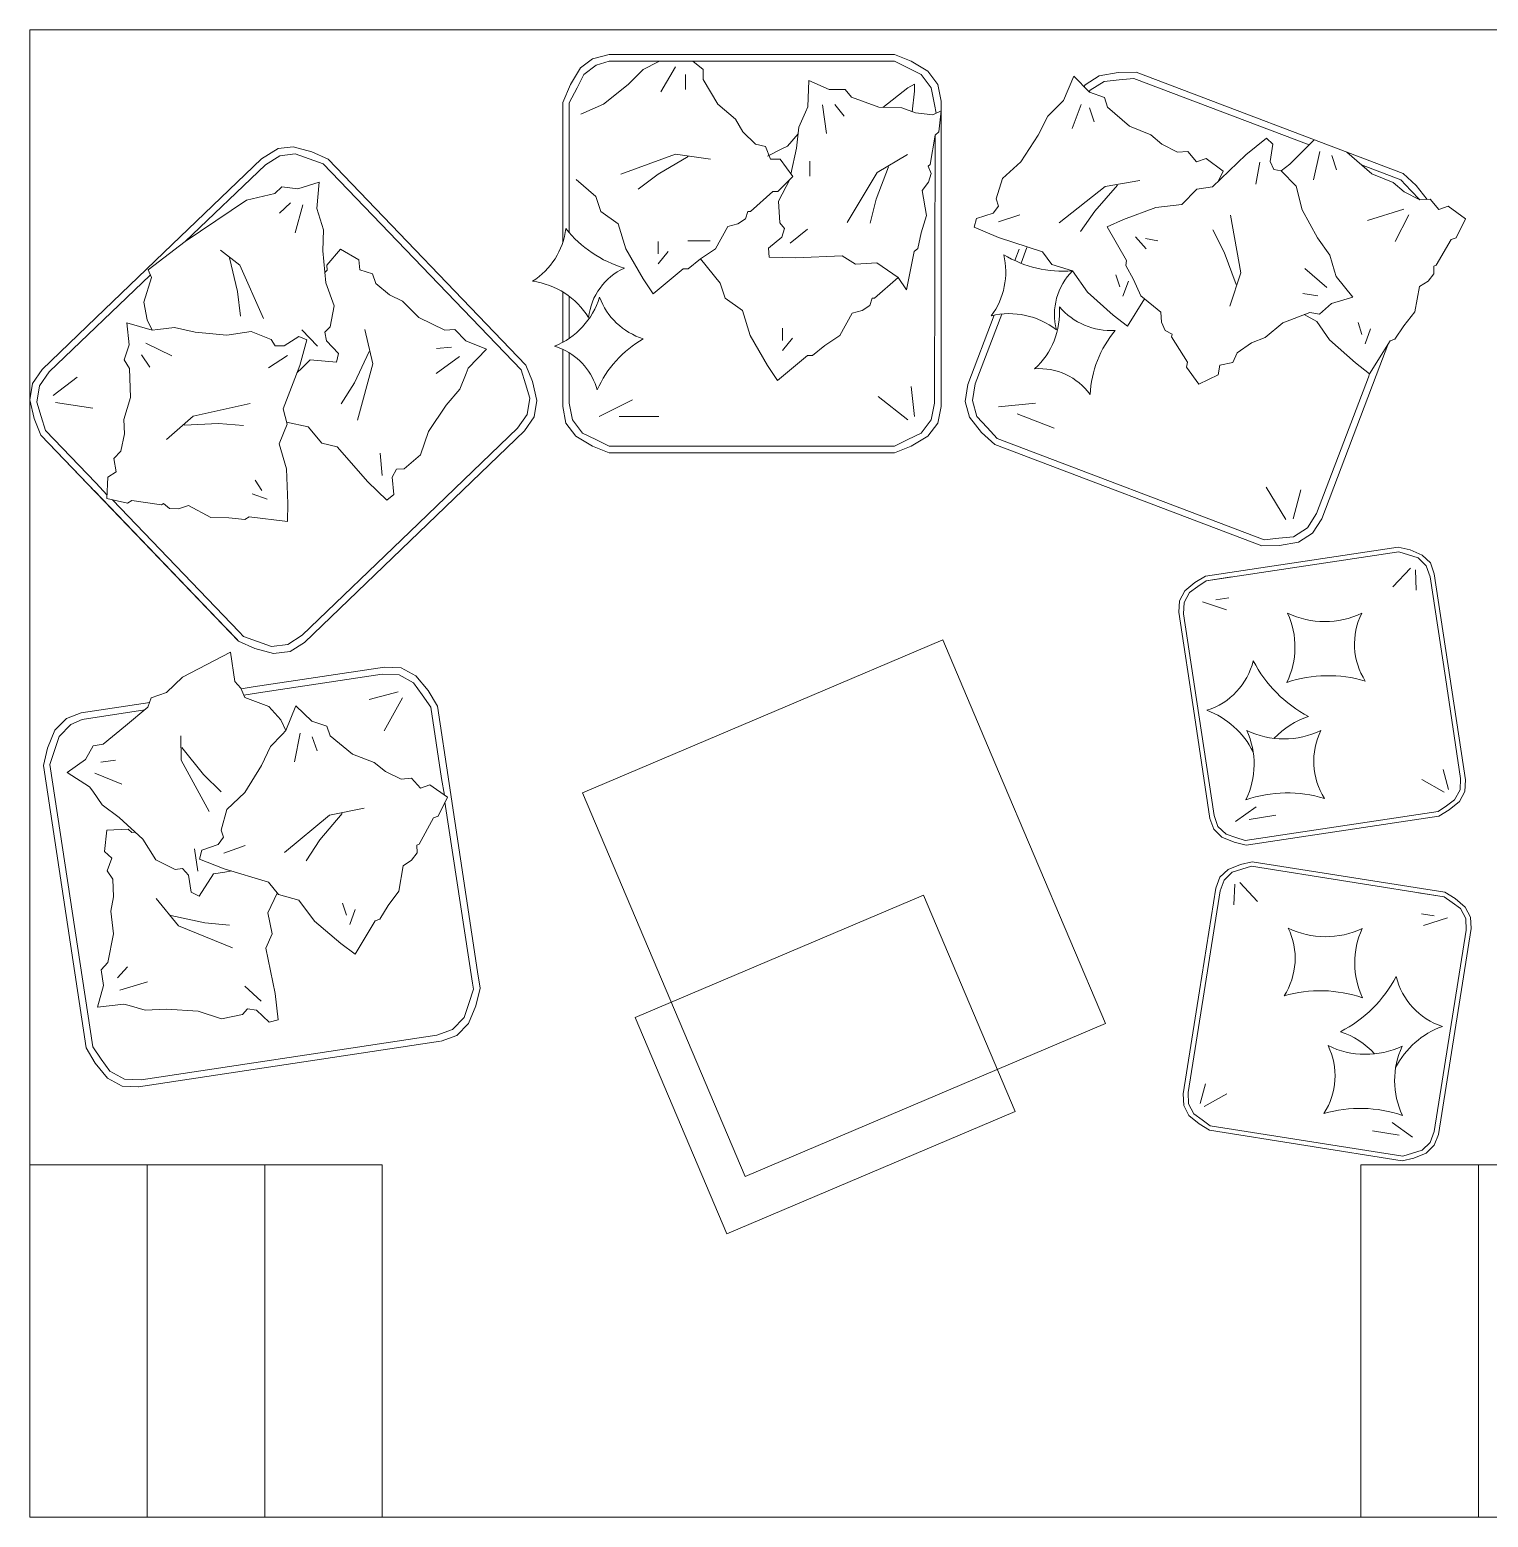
# Model space of a CAD drawing. Header units: millimetres. Extents: x 19901 to 59163, y 13732 to 30178.
# Drawn here: x 24103 to 24475.5, y 13857.2 to 14237.2 of the extents above; entities that cross this region are included whole.
import ezdxf

# ---------------------------------------------------------------- set-up
doc = ezdxf.new("R2010")
doc.units = ezdxf.units.MM
for name, color, linetype, lineweight in [('A-FURN', 8, 'Continuous', 13), ('Vetro', 150, 'Continuous', 15), ('Wall', 255, 'Continuous', 20)]:
    doc.layers.add(name, color=color, linetype=linetype, lineweight=lineweight)

msp = doc.modelspace()

# ---------------------------------------------------------------- linework, layer by layer
at = {"layer": 'A-FURN'}
for p, q in [((24241.08, 14223.23), (24243.62, 14227.47)), ((24243.62, 14227.47), (24246.69, 14229.77)), ((24244.47, 14225.77), (24247.65, 14228.16)), ((24246.69, 14229.77), (24250.95, 14230.85)), ((24247.65, 14228.16), (24250.95, 14229.16)), ((24250.95, 14230.85), (24323.87, 14230.85)), ((24250.95, 14229.15), (24323.87, 14229.15)), ((24259.66, 14227.06), (24263.48, 14228.97)), ((24263.48, 14228.97), (24263.85, 14229.15)), ((24267.93, 14227.7), (24264.11, 14221.33)), ((24272.31, 14229.15), (24274.94, 14227.06)), ((24323.87, 14230.85), (24328.11, 14229.15)), ((24323.87, 14229.15), (24327.26, 14227.46)), ((24327.26, 14227.46), (24330.66, 14225.76)), ((24328.11, 14229.15), (24332.35, 14226.61)), ((24242.77, 14222.38), (24244.47, 14225.77)), ((24255.84, 14223.24), (24259.66, 14227.06)), ((24270.48, 14225.79), (24270.48, 14221.97)), ((24274.94, 14227.06), (24274.94, 14224.51)), ((24274.94, 14224.51), (24278.75, 14218.15)), ((24301.73, 14217.48), (24301.99, 14224.24)), ((24301.99, 14224.24), (24307.17, 14221.89)), ((24330.66, 14225.76), (24333.2, 14222.37)), ((24332.35, 14226.61), (24334.9, 14223.22)), ((24367.01, 14219.09), (24369.64, 14225.32)), ((24369.64, 14225.32), (24373.66, 14221.28)), ((24372.54, 14223.13), (24376.12, 14225.4)), ((24373.82, 14221.73), (24377.4, 14224)), ((24376.12, 14225.4), (24380.99, 14226.27)), ((24377.4, 14224), (24381.18, 14224.38)), ((24380.99, 14226.27), (24385.55, 14226.35)), ((24381.18, 14224.38), (24384.95, 14224.77)), ((24384.95, 14224.77), (24429.73, 14207.77)), ((24385.55, 14226.35), (24453.73, 14200.47)), ((24239.08, 14218.64), (24241.08, 14223.23)), ((24240.77, 14218.54), (24242.77, 14222.38)), ((24249.47, 14218.15), (24255.84, 14223.24)), ((24307.17, 14221.89), (24311.25, 14221.92)), ((24311.25, 14221.92), (24312.85, 14219.94)), ((24312.85, 14219.94), (24319.83, 14217.4)), ((24327.26, 14222.37), (24320.84, 14217.37)), ((24327.26, 14222.37), (24328.91, 14223.28)), ((24328.96, 14221.52), (24328.38, 14216.26)), ((24328.91, 14223.28), (24328.96, 14221.52)), ((24333.2, 14222.37), (24334.05, 14218.13)), ((24334.9, 14223.22), (24335.74, 14218.98)), ((24372.54, 14223.13), (24372.26, 14222.69)), ((24373.58, 14221.35), (24373.82, 14221.73)), ((24373.66, 14221.28), (24377.48, 14219.86)), ((24377.48, 14219.86), (24378.27, 14217.44)), ((24239.08, 14182.79), (24239.08, 14218.64)), ((24240.77, 14192.73), (24240.77, 14218.54)), ((24243.75, 14215.6), (24249.47, 14218.15)), ((24278.75, 14218.15), (24283.21, 14214.33)), ((24299.38, 14212.29), (24301.14, 14216.18)), ((24301.14, 14216.18), (24301.73, 14217.48)), ((24305.41, 14218), (24306.45, 14210.65)), ((24308.59, 14218.12), (24310.99, 14215.15)), ((24319.83, 14217.4), (24325.69, 14217.24)), ((24325.69, 14217.24), (24329.18, 14215.97)), ((24329.18, 14215.97), (24333.66, 14215.5)), ((24333.66, 14215.5), (24335.74, 14216.48)), ((24334.05, 14218.13), (24334.49, 14215.89)), ((24335.74, 14216.48), (24335.18, 14211.1)), ((24335.74, 14140.97), (24335.74, 14218.98)), ((24362.97, 14215.08), (24366, 14218.09)), ((24366, 14218.09), (24367.01, 14219.09)), ((24369.2, 14211.94), (24371.53, 14218.07)), ((24373.64, 14217.26), (24374.84, 14213.63)), ((24378.27, 14217.44), (24383.89, 14212.59)), ((24283.21, 14214.33), (24285.12, 14211.15)), ((24298.82, 14206.92), (24299.38, 14212.29)), ((24360.54, 14210.25), (24362.97, 14215.08)), ((24383.89, 14212.59), (24389.32, 14210.36)), ((24285.12, 14211.15), (24288.3, 14207.96)), ((24296.48, 14207.46), (24299.2, 14210.57)), ((24334.19, 14210.3), (24332.95, 14202.74)), ((24334.05, 14141.82), (24334.19, 14210.3)), ((24335.18, 14211.1), (24334.19, 14210.3)), ((24356.09, 14203.42), (24360.54, 14210.25)), ((24389.32, 14210.36), (24392.13, 14207.94)), ((24413.57, 14205.27), (24418.83, 14209.53)), ((24418.83, 14209.53), (24420.49, 14207.95)), ((24427.86, 14205.91), (24431.05, 14209.08)), ((24166.42, 14206.83), (24162.16, 14204.25)), ((24166.84, 14205), (24163.2, 14202.68)), ((24170.23, 14207.3), (24166.42, 14206.83)), ((24170.8, 14205.49), (24166.84, 14205)), ((24175, 14206), (24170.23, 14207.3)), ((24174.37, 14204.22), (24170.8, 14205.49)), ((24179.16, 14204.12), (24175, 14206)), ((24267.93, 14205.42), (24253.93, 14200.33)), ((24271.12, 14204.78), (24263.48, 14200.33)), ((24276.84, 14204.14), (24267.93, 14205.42)), ((24288.3, 14207.96), (24290.85, 14207.33)), ((24290.85, 14207.33), (24292.12, 14204.14)), ((24291.39, 14204.92), (24295.21, 14206.82)), ((24295.21, 14206.82), (24296.48, 14207.46)), ((24297.38, 14200.34), (24298.82, 14206.92)), ((24327.16, 14205.32), (24319.44, 14200.7)), ((24392.13, 14207.94), (24396.15, 14205.91)), ((24396.15, 14205.91), (24398.77, 14206.1)), ((24398.77, 14206.1), (24400.97, 14203.48)), ((24405.06, 14197.04), (24413.57, 14205.27)), ((24420.49, 14207.95), (24419.74, 14203.56)), ((24424.83, 14202.9), (24427.86, 14205.91)), ((24432.49, 14206.1), (24430.85, 14198.86)), ((24435.5, 14205.08), (24436.7, 14201.45)), ((24439.38, 14205.92), (24445.75, 14200.42)), ((24137.19, 14180.25), (24162.16, 14204.25)), ((24163.2, 14202.68), (24142.67, 14183.09)), ((24177.94, 14202.94), (24174.37, 14204.22)), ((24228.47, 14150.36), (24177.94, 14202.94)), ((24229.69, 14151.54), (24179.16, 14204.12)), ((24292.12, 14204.14), (24294.67, 14204.14)), ((24294.67, 14204.14), (24297.85, 14199.69)), ((24302.21, 14203.64), (24302.21, 14199.82)), ((24319.44, 14200.7), (24311.77, 14187.92)), ((24322.31, 14202.21), (24319.18, 14193.94)), ((24332.95, 14202.74), (24332.46, 14202.34)), ((24332.46, 14202.34), (24333.16, 14200.45)), ((24351.44, 14199.21), (24356.09, 14203.42)), ((24400.97, 14203.48), (24403.39, 14204.28)), ((24403.39, 14204.28), (24407.81, 14201.04)), ((24407.81, 14201.04), (24406.49, 14198.42)), ((24417.12, 14203.36), (24416.15, 14197.72)), ((24419.74, 14203.56), (24420.67, 14201.46)), ((24420.67, 14201.46), (24422.55, 14201.14)), ((24424.83, 14202.9), (24422.55, 14201.14)), ((24422.55, 14201.14), (24426.4, 14197.25)), ((24443.13, 14202.68), (24453.13, 14198.88)), ((24167.38, 14197.09), (24165.54, 14195.33)), ((24171.42, 14196.56), (24167.38, 14197.09)), ((24176.85, 14198.26), (24171.42, 14196.56)), ((24176.27, 14191.51), (24176.85, 14198.26)), ((24247.57, 14194.6), (24242.52, 14198.9)), ((24263.48, 14200.33), (24258.39, 14196.51)), ((24297.85, 14199.69), (24294.03, 14195.87)), ((24294.24, 14193.37), (24297.08, 14198.96)), ((24332.48, 14198.26), (24330.91, 14196.17)), ((24333.16, 14200.45), (24332.48, 14198.26)), ((24349.82, 14193.98), (24351.44, 14199.21)), ((24377.6, 14197.12), (24365.9, 14187.89)), ((24380.82, 14197.51), (24374.97, 14190.88)), ((24386.46, 14198.7), (24377.6, 14197.12)), ((24401.08, 14196.43), (24405.06, 14197.04)), ((24426.4, 14197.25), (24427.94, 14191.17)), ((24445.75, 14200.42), (24451.18, 14198.19)), ((24451.18, 14198.19), (24453.99, 14195.76)), ((24453.13, 14198.88), (24455.7, 14196.09)), ((24453.73, 14200.47), (24457.09, 14197.38)), ((24457.09, 14197.38), (24459.86, 14193.87)), ((24158.3, 14193.67), (24142.67, 14183.09)), ((24165.54, 14195.33), (24158.3, 14193.67)), ((24248.84, 14190.78), (24247.57, 14194.6)), ((24292.76, 14195.87), (24287.03, 14190.78)), ((24294.03, 14195.87), (24292.76, 14195.87)), ((24294.57, 14187.91), (24294.24, 14193.37)), ((24319.18, 14193.94), (24317.63, 14187.76)), ((24330.91, 14196.17), (24332.04, 14189.71)), ((24350.41, 14192.17), (24349.82, 14193.98)), ((24397.19, 14192.58), (24401.08, 14196.43)), ((24453.99, 14195.76), (24458.01, 14193.74)), ((24455.7, 14196.09), (24458.01, 14193.74)), ((24458.01, 14193.74), (24460.63, 14193.93)), ((24460.63, 14193.93), (24462.83, 14191.3)), ((24169.55, 14193), (24166.79, 14190.35)), ((24172.69, 14192.49), (24170.74, 14185.32)), ((24176.69, 14190.16), (24176.27, 14191.51)), ((24177.96, 14186.08), (24176.69, 14190.16)), ((24240.77, 14192.73), (24240.77, 14185.33)), ((24253.29, 14187.59), (24248.84, 14190.78)), ((24286.39, 14190.78), (24285.76, 14188.87)), ((24287.03, 14190.78), (24286.39, 14190.78)), ((24332.04, 14189.71), (24330.68, 14185.33)), ((24344.77, 14188.97), (24349, 14190.36)), ((24349, 14190.36), (24350.41, 14192.17)), ((24350.4, 14188.15), (24355.84, 14189.94)), ((24374.97, 14190.88), (24371.33, 14185.66)), ((24382.31, 14188.68), (24390.59, 14191.78)), ((24390.59, 14191.78), (24397.19, 14192.58)), ((24412.27, 14175.14), (24409.62, 14189.8)), ((24427.94, 14191.17), (24431.88, 14184.04)), ((24453.89, 14191.34), (24444.65, 14188.5)), ((24455.18, 14189.94), (24451.67, 14183.11)), ((24462.83, 14191.3), (24465.25, 14192.1)), ((24465.25, 14192.1), (24469.67, 14188.87)), ((24177.85, 14180.68), (24177.96, 14186.08)), ((24255.2, 14181.23), (24253.29, 14187.59)), ((24281.3, 14186.96), (24278.12, 14181.23)), ((24283.85, 14187.59), (24281.3, 14186.96)), ((24285.76, 14188.87), (24283.85, 14187.59)), ((24295.77, 14186.42), (24294.57, 14187.91)), ((24295.09, 14184.23), (24295.77, 14186.42)), ((24297.19, 14182.66), (24301.64, 14186.26)), ((24344.16, 14186.76), (24344.77, 14188.97)), ((24350.39, 14184.12), (24344.16, 14186.76)), ((24378.11, 14186.82), (24382.31, 14188.68)), ((24383.09, 14178.21), (24378.11, 14186.82)), ((24408.01, 14180.39), (24405.11, 14186.05)), ((24469.67, 14188.87), (24467.24, 14184.04)), ((24142.67, 14183.09), (24133.2, 14175.83)), ((24263.48, 14179.96), (24263.48, 14183.14)), ((24271.02, 14183.27), (24276.75, 14183.27)), ((24291.63, 14181.43), (24295.09, 14184.23)), ((24330.68, 14185.33), (24329.81, 14181.35)), ((24361.65, 14180.46), (24350.39, 14184.12)), ((24385.42, 14184.27), (24388.13, 14181.22)), ((24387.93, 14183.84), (24391.07, 14183.3)), ((24431.88, 14184.04), (24435, 14179.63)), ((24466.03, 14183.65), (24462.18, 14177.02)), ((24467.24, 14184.04), (24466.03, 14183.65)), ((24132.82, 14176.05), (24137.19, 14180.25)), ((24151.69, 14180.9), (24156.62, 14177.05)), ((24153.96, 14178.91), (24156.04, 14170.31)), ((24178.59, 14172.56), (24177.85, 14180.68)), ((24182.35, 14181.18), (24178.86, 14177.06)), ((24187.06, 14178.38), (24182.35, 14181.18)), ((24187.27, 14175.85), (24187.06, 14178.38)), ((24259.66, 14173.59), (24255.2, 14181.23)), ((24263.48, 14177.41), (24266.02, 14180.59)), ((24274.3, 14178.68), (24271.12, 14176.14)), ((24278.12, 14181.23), (24274.3, 14178.68)), ((24279.3, 14172.45), (24274.3, 14178.68)), ((24291.85, 14179.14), (24291.63, 14181.43)), ((24298.61, 14178.89), (24291.85, 14179.14)), ((24310.43, 14179.46), (24298.61, 14178.89)), ((24313.83, 14177.3), (24310.43, 14179.46)), ((24328.82, 14180.54), (24326.9, 14170.79)), ((24328.82, 14180.54), (24329.81, 14181.35)), ((24354.58, 14178.22), (24355.69, 14181.14)), ((24357.66, 14181.54), (24356.15, 14177.56)), ((24364.05, 14177.23), (24361.65, 14180.46)), ((24382.88, 14176.96), (24383.09, 14178.21)), ((24411.11, 14172.11), (24408.01, 14180.39)), ((24435, 14179.63), (24436.24, 14175.54)), ((24107.91, 14149.77), (24133.71, 14174.49)), ((24119.82, 14163.57), (24132.82, 14176.05)), ((24133.2, 14175.83), (24134.05, 14173.9)), ((24156.62, 14177.05), (24162.65, 14163.43)), ((24178.97, 14175.79), (24178.35, 14175.19)), ((24178.86, 14177.06), (24178.97, 14175.79)), ((24190.55, 14174.85), (24187.27, 14175.85)), ((24191.4, 14172.36), (24190.55, 14174.85)), ((24269.84, 14176.14), (24262.2, 14169.77)), ((24271.12, 14176.14), (24269.84, 14176.14)), ((24319.29, 14177.63), (24313.83, 14177.3)), ((24324.78, 14173.89), (24319.29, 14177.63)), ((24369.28, 14175.6), (24364.05, 14177.23)), ((24373.09, 14170.16), (24369.28, 14175.6)), ((24381.34, 14171.54), (24380.35, 14174.56)), ((24384.85, 14173.39), (24382.88, 14176.96)), ((24409.51, 14166.57), (24412.27, 14175.14)), ((24434.23, 14171.36), (24428.6, 14176.2)), ((24436.24, 14175.54), (24436.65, 14174.18)), ((24436.65, 14174.18), (24440.91, 14168.92)), ((24461.57, 14174.8), (24460.16, 14173)), ((24461.58, 14176.82), (24461.57, 14174.8)), ((24462.18, 14177.02), (24461.58, 14176.82)), ((24134.05, 14173.9), (24132.12, 14167.64)), ((24156.04, 14170.31), (24156.81, 14163.99)), ((24180.72, 14166.67), (24178.59, 14172.56)), ((24194.83, 14169.46), (24191.4, 14172.36)), ((24239.08, 14157.33), (24239.08, 14170.25)), ((24262.2, 14169.77), (24259.66, 14173.59)), ((24280.57, 14168.63), (24279.3, 14172.45)), ((24324.78, 14173.89), (24318.76, 14168.63)), ((24324.78, 14173.89), (24326.9, 14170.79)), ((24382.14, 14169.12), (24383.56, 14172.94)), ((24386.71, 14169.19), (24384.85, 14173.39)), ((24457.94, 14171.59), (24456.71, 14165.16)), ((24460.16, 14173), (24457.94, 14171.59)), ((24132.12, 14167.64), (24132.93, 14163.12)), ((24179.72, 14161.28), (24180.72, 14166.67)), ((24198.17, 14167.82), (24194.83, 14169.46)), ((24202.35, 14163.7), (24198.17, 14167.82)), ((24240.77, 14169.1), (24240.77, 14158.37)), ((24285.03, 14165.45), (24280.57, 14168.63)), ((24317.49, 14166.72), (24315.58, 14165.45)), ((24318.12, 14168.63), (24317.49, 14166.72)), ((24318.76, 14168.63), (24318.12, 14168.63)), ((24379.71, 14164.3), (24373.09, 14170.16)), ((24387.66, 14168.43), (24383.32, 14161.47)), ((24391.82, 14165.09), (24386.71, 14169.19)), ((24431.91, 14169.18), (24428.15, 14169.82)), ((24435.46, 14167.28), (24432.41, 14164.57)), ((24440.91, 14168.92), (24435.46, 14167.28)), ((24106.13, 14150.41), (24119.82, 14163.57)), ((24106.13, 14150.41), (24119.82, 14163.57)), ((24132.93, 14163.12), (24134.27, 14160.49)), ((24209.01, 14160.43), (24202.35, 14163.7)), ((24286.93, 14159.09), (24285.03, 14165.45)), ((24313.03, 14164.81), (24309.85, 14159.09)), ((24315.58, 14165.45), (24313.03, 14164.81)), ((24342.55, 14146.53), (24349.3, 14164.29)), ((24342.55, 14146.53), (24349.3, 14164.29)), ((24351.22, 14164.57), (24344.44, 14146.72)), ((24383.32, 14161.47), (24379.71, 14164.3)), ((24392.01, 14162.47), (24391.82, 14165.09)), ((24429.91, 14165), (24422.99, 14162.32)), ((24431.69, 14162.65), (24428.47, 14164.44)), ((24432.41, 14164.57), (24429.91, 14165)), ((24434.95, 14157.98), (24431.69, 14162.65)), ((24456.71, 14165.16), (24453.88, 14161.54)), ((24134.27, 14160.49), (24127.77, 14162.36)), ((24127.77, 14162.36), (24128.39, 14156.7)), ((24135.69, 14160.65), (24134.27, 14160.49)), ((24139.93, 14161.11), (24135.69, 14160.65)), ((24145.21, 14159.97), (24139.93, 14161.11)), ((24153.32, 14159.14), (24145.21, 14159.97)), ((24159.51, 14160.11), (24153.32, 14159.14)), ((24164.6, 14158.09), (24159.51, 14160.11)), ((24171.68, 14158.86), (24167.93, 14156.45)), ((24173.78, 14157.95), (24171.68, 14158.86)), ((24176.47, 14156.4), (24172.5, 14160.53)), ((24178.34, 14159.96), (24179.72, 14161.28)), ((24178.74, 14157.7), (24178.34, 14159.96)), ((24188.55, 14160.63), (24190.57, 14151.85)), ((24211.55, 14160.65), (24209.01, 14160.43)), ((24214.35, 14157.69), (24211.55, 14160.65)), ((24291.39, 14151.45), (24286.93, 14159.09)), ((24295.21, 14157.81), (24295.21, 14161)), ((24309.85, 14159.09), (24306.03, 14156.54)), ((24392.94, 14160.37), (24392.01, 14162.47)), ((24394.72, 14159.42), (24392.94, 14160.37)), ((24394.61, 14158.79), (24394.72, 14159.42)), ((24422.99, 14162.32), (24418.47, 14158.57)), ((24443.2, 14159.36), (24442.21, 14162.39)), ((24444, 14156.95), (24445.42, 14160.77)), ((24453.88, 14161.54), (24451.65, 14158.13)), ((24128.39, 14156.7), (24127.09, 14152.83)), ((24132.63, 14157.16), (24139.29, 14153.88)), ((24165.64, 14156.48), (24164.6, 14158.09)), ((24167.93, 14156.45), (24165.64, 14156.48)), ((24171.92, 14151.44), (24173.78, 14157.95)), ((24181.83, 14154.49), (24178.74, 14157.7)), ((24210.65, 14156.1), (24206.85, 14155.78)), ((24219.64, 14155.58), (24214.35, 14157.69)), ((24214.94, 14150.71), (24219.64, 14155.58)), ((24239.08, 14140.97), (24239.08, 14155.56)), ((24239.08, 14142.66), (24239.08, 14155.56)), ((24295.21, 14155.27), (24297.76, 14158.45)), ((24306.03, 14156.54), (24302.85, 14153.99)), ((24398.66, 14152.29), (24394.61, 14158.79)), ((24415.01, 14157.23), (24411.33, 14154.63)), ((24418.47, 14158.57), (24415.01, 14157.23)), ((24441.57, 14152.12), (24434.95, 14157.98)), ((24450.45, 14157.73), (24445.18, 14149.29)), ((24447.77, 14151.33), (24449.82, 14156.73)), ((24451.65, 14158.13), (24450.45, 14157.73)), ((24127.09, 14152.83), (24128.47, 14150.69)), ((24131.53, 14154.18), (24133.6, 14150.97)), ((24168.78, 14153.96), (24163.96, 14150.86)), ((24167.69, 14140.38), (24171.92, 14151.44)), ((24174.6, 14152.83), (24172.51, 14150.83)), ((24174.6, 14152.83), (24181.34, 14152.25)), ((24181.34, 14152.25), (24181.83, 14154.49)), ((24189.67, 14154.97), (24185.87, 14146.99)), ((24190.57, 14151.85), (24186.67, 14137.47)), ((24212.77, 14153.72), (24206.75, 14149.38)), ((24231.4, 14147.3), (24229.69, 14151.54)), ((24240.77, 14154.67), (24240.77, 14141.82)), ((24293.94, 14147.63), (24291.39, 14151.45)), ((24301.57, 14153.99), (24293.94, 14147.63)), ((24302.85, 14153.99), (24301.57, 14153.99)), ((24398.44, 14151.03), (24398.66, 14152.29)), ((24406.92, 14151.51), (24406.49, 14149)), ((24410.27, 14152.23), (24406.92, 14151.51)), ((24411.33, 14154.63), (24410.27, 14152.23)), ((24447.77, 14151.33), (24432.93, 14112.22)), ((24445.18, 14149.29), (24441.57, 14152.12)), ((24103.66, 14146.86), (24106.13, 14150.41)), ((24105.44, 14146.22), (24107.91, 14149.77)), ((24108.99, 14143.75), (24115.08, 14148.43)), ((24128.47, 14150.69), (24128.71, 14143.27)), ((24172.51, 14150.83), (24171.2, 14149.57)), ((24212.83, 14145.42), (24214.41, 14149.39)), ((24214.41, 14149.39), (24214.94, 14150.71)), ((24229.59, 14146.74), (24228.47, 14150.36)), ((24401.56, 14146.62), (24398.44, 14151.03)), ((24406.49, 14149), (24401.56, 14146.62)), ((24431.64, 14113.62), (24444.87, 14148.47)), ((24444.87, 14148.47), (24445.18, 14149.29)), ((24102.97, 14142.67), (24103.66, 14146.86)), ((24104.76, 14142.04), (24105.44, 14146.22)), ((24185.87, 14146.99), (24182.49, 14141.59)), ((24209.34, 14141.3), (24212.83, 14145.42)), ((24230.72, 14143.12), (24229.59, 14146.74)), ((24232.51, 14142.48), (24231.4, 14147.3)), ((24328.96, 14138.42), (24328.11, 14146.06)), ((24341.84, 14142.27), (24342.55, 14146.53)), ((24344.44, 14146.72), (24343.73, 14142.46)), ((24104.08, 14137.85), (24102.97, 14142.67)), ((24105.89, 14138.42), (24104.76, 14142.04)), ((24109.55, 14141.94), (24119.12, 14140.55)), ((24128.71, 14143.27), (24127.04, 14137.65)), ((24144.71, 14138.44), (24159.23, 14141.75)), ((24168.69, 14136.48), (24167.69, 14140.38)), ((24204.81, 14134.53), (24209.34, 14141.3)), ((24230.04, 14138.93), (24230.72, 14143.12)), ((24231.82, 14138.3), (24232.51, 14142.48)), ((24239.92, 14136.73), (24239.08, 14140.97)), ((24240.77, 14141.82), (24241.62, 14137.58)), ((24248.4, 14138.42), (24256.88, 14142.66)), ((24327.26, 14137.58), (24319.63, 14143.51)), ((24333.2, 14137.58), (24334.05, 14141.82)), ((24334.9, 14136.73), (24335.74, 14140.97)), ((24341.84, 14142.27), (24343.02, 14138.19)), ((24343.73, 14142.46), (24344.9, 14138.39)), ((24350.37, 14140.84), (24359.8, 14141.8)), ((24105.79, 14133.62), (24104.08, 14137.85)), ((24107.01, 14134.8), (24105.89, 14138.42)), ((24127.04, 14137.65), (24127.16, 14133.94)), ((24137.91, 14132.54), (24144.71, 14138.44)), ((24142.38, 14136.18), (24151.21, 14136.57)), ((24151.21, 14136.57), (24157.56, 14136.12)), ((24166.67, 14131.4), (24168.69, 14136.48)), ((24168.58, 14136.92), (24174.04, 14135.77)), ((24227.57, 14135.39), (24230.04, 14138.93)), ((24231.82, 14138.3), (24229.35, 14134.75)), ((24239.92, 14136.73), (24242.47, 14133.34)), ((24241.62, 14137.58), (24244.16, 14134.18)), ((24253.49, 14138.42), (24263.67, 14138.42)), ((24330.66, 14134.18), (24333.2, 14137.58)), ((24332.35, 14133.34), (24334.9, 14136.73)), ((24343.02, 14138.19), (24346.08, 14134.31)), ((24344.9, 14138.39), (24347.47, 14135.6)), ((24355.13, 14139.04), (24364.64, 14135.43)), ((24156.32, 14081.04), (24105.79, 14133.62)), ((24119.68, 14119.16), (24105.79, 14133.62)), ((24119.81, 14121.47), (24107.01, 14134.8)), ((24127.16, 14133.94), (24126.21, 14129.54)), ((24229.35, 14134.75), (24173.1, 14080.7)), ((24174.04, 14135.77), (24177.59, 14131.6)), ((24200.05, 14108.95), (24227.57, 14135.39)), ((24202.75, 14128.61), (24204.81, 14134.53)), ((24242.47, 14133.34), (24246.71, 14130.79)), ((24244.16, 14134.18), (24247.56, 14132.49)), ((24247.56, 14132.49), (24250.95, 14130.79)), ((24323.87, 14130.79), (24327.26, 14132.49)), ((24327.26, 14132.49), (24330.66, 14134.18)), ((24328.11, 14130.79), (24332.35, 14133.34)), ((24346.08, 14134.31), (24349.44, 14131.22)), ((24347.47, 14135.6), (24350.04, 14132.81)), ((24350.04, 14132.81), (24418.22, 14106.92)), ((24126.21, 14129.54), (24124.41, 14127.63)), ((24168.51, 14125.01), (24166.67, 14131.4)), ((24177.59, 14131.6), (24181.5, 14130.65)), ((24181.5, 14130.65), (24189.28, 14121.72)), ((24192.98, 14123.31), (24192.49, 14129.02)), ((24198.58, 14125.06), (24202.75, 14128.61)), ((24246.71, 14130.79), (24250.95, 14129.1)), ((24250.95, 14130.79), (24323.87, 14130.79)), ((24250.95, 14129.1), (24323.87, 14129.1)), ((24323.87, 14129.1), (24328.11, 14130.79)), ((24349.44, 14131.22), (24417.61, 14105.34)), ((24124.41, 14127.63), (24125.07, 14124.26)), ((24168.91, 14116.18), (24168.51, 14125.01)), ((24195.57, 14122.89), (24196.67, 14124.9)), ((24196.67, 14124.9), (24198.58, 14125.06)), ((24119.81, 14121.47), (24122.71, 14118.32)), ((24122.93, 14122.88), (24122.67, 14117.41)), ((24125.07, 14124.26), (24122.93, 14122.88)), ((24162.25, 14119.46), (24160.52, 14122.13)), ((24189.28, 14121.72), (24194.14, 14117.02)), ((24195.94, 14118.45), (24195.57, 14122.89)), ((24119.39, 14119.47), (24153.08, 14084.4)), ((24122.67, 14117.41), (24127.95, 14116.27)), ((24156.44, 14083.35), (24124.07, 14117.11)), ((24163.63, 14117.32), (24159.76, 14118.61)), ((24194.14, 14117.02), (24195.94, 14118.45)), ((24423.8, 14112.06), (24418.77, 14120.32)), ((24425.68, 14112.25), (24427.6, 14119.69)), ((24127.95, 14116.27), (24129.02, 14116.96)), ((24129.02, 14116.96), (24136.59, 14115.79)), ((24136.59, 14115.79), (24137.13, 14116.13)), ((24137.13, 14116.13), (24138.7, 14114.87)), ((24138.7, 14114.87), (24140.99, 14114.84)), ((24140.99, 14114.84), (24143.48, 14115.68)), ((24143.48, 14115.68), (24149.26, 14112.59)), ((24168.84, 14111.59), (24168.91, 14116.18)), ((24429.34, 14109.96), (24431.64, 14113.62)), ((24149.26, 14112.59), (24153.84, 14112.52)), ((24153.84, 14112.52), (24157.9, 14112.11)), ((24157.9, 14112.11), (24158.97, 14112.8)), ((24158.97, 14112.8), (24168.84, 14111.59)), ((24425.76, 14107.69), (24429.34, 14109.96)), ((24430.63, 14108.56), (24432.93, 14112.22)), ((24200.05, 14108.95), (24172.54, 14082.51)), ((24418.22, 14106.92), (24421.99, 14107.31)), ((24421.99, 14107.31), (24425.76, 14107.69)), ((24422.18, 14105.42), (24427.05, 14106.29)), ((24427.05, 14106.29), (24430.63, 14108.56)), ((24403.26, 14097.59), (24452.48, 14105.01)), ((24403.26, 14097.59), (24452.48, 14105.01)), ((24403.43, 14096.45), (24452.65, 14103.86)), ((24403.43, 14096.45), (24452.65, 14103.86)), ((24417.61, 14105.34), (24422.18, 14105.42)), ((24452.48, 14105.01), (24455.51, 14104.3)), ((24452.48, 14105.01), (24455.51, 14104.3)), ((24452.65, 14103.86), (24455.11, 14103.06)), ((24452.65, 14103.86), (24455.11, 14103.06)), ((24455.11, 14103.06), (24457.57, 14102.26)), ((24455.11, 14103.06), (24457.57, 14102.26)), ((24455.51, 14104.3), (24458.63, 14103.01)), ((24455.51, 14104.3), (24458.63, 14103.01)), ((24457.57, 14102.26), (24459.63, 14100.23)), ((24457.57, 14102.26), (24459.63, 14100.23)), ((24458.63, 14103.01), (24460.69, 14100.98)), ((24458.63, 14103.01), (24460.69, 14100.98)), ((24455.63, 14099.63), (24451.08, 14094.85)), ((24455.63, 14099.63), (24451.08, 14094.85)), ((24456.86, 14099.23), (24457.06, 14093.99)), ((24456.86, 14099.23), (24457.06, 14093.99)), ((24459.63, 14100.23), (24460.64, 14097.46)), ((24459.63, 14100.23), (24460.64, 14097.46)), ((24460.69, 14100.98), (24461.7, 14098.2)), ((24461.7, 14098.2), (24469.63, 14045.55)), ((24397.97, 14093.87), (24400.57, 14096.02)), ((24397.97, 14093.87), (24400.57, 14096.02)), ((24399.2, 14093.47), (24401.31, 14094.96)), ((24399.2, 14093.47), (24401.31, 14094.96)), ((24400.57, 14096.02), (24403.26, 14097.59)), ((24400.57, 14096.02), (24403.26, 14097.59)), ((24401.31, 14094.96), (24403.43, 14096.45)), ((24401.31, 14094.96), (24403.43, 14096.45)), ((24403.43, 14096.45), (24409.94, 14097.43)), ((24403.43, 14096.45), (24409.94, 14097.43)), ((24460.64, 14097.46), (24464.52, 14071.71)), ((24460.64, 14097.46), (24464.52, 14071.71)), ((24396.59, 14091.32), (24396.45, 14088.37)), ((24396.59, 14091.32), (24396.45, 14088.37)), ((24396.59, 14091.32), (24397.97, 14093.87)), ((24396.59, 14091.32), (24397.97, 14093.87)), ((24397.68, 14087.97), (24397.83, 14090.92)), ((24397.68, 14087.97), (24397.83, 14090.92)), ((24397.83, 14090.92), (24399.2, 14093.47)), ((24397.83, 14090.92), (24399.2, 14093.47)), ((24402.49, 14091.04), (24408.64, 14089.04)), ((24402.49, 14091.04), (24408.64, 14089.04)), ((24405.92, 14091.56), (24409.18, 14092.05)), ((24405.92, 14091.56), (24409.18, 14092.05)), ((24396.45, 14088.37), (24400.42, 14062.05)), ((24401.56, 14062.22), (24397.68, 14087.97)), ((24401.56, 14062.22), (24397.68, 14087.97)), ((24153.08, 14084.4), (24156.02, 14081.34)), ((24157.54, 14082.21), (24156.44, 14083.35)), ((24160.48, 14079.15), (24156.32, 14081.04)), ((24161.11, 14080.94), (24157.54, 14082.21)), ((24165.25, 14077.86), (24160.48, 14079.15)), ((24164.68, 14079.67), (24161.11, 14080.94)), ((24168.89, 14080.18), (24164.68, 14079.67)), ((24172.54, 14082.51), (24168.89, 14080.18)), ((24169.46, 14078.37), (24173.1, 14080.7)), ((24336.18, 14081.32), (24299.35, 14065.7)), ((24336.18, 14081.32), (24350.42, 14047.74)), ((24141.97, 14071.81), (24154.24, 14078.18)), ((24154.24, 14078.18), (24155.35, 14070.69)), ((24169.46, 14078.37), (24165.25, 14077.86)), ((24141.97, 14071.81), (24137.87, 14067.85)), ((24160.04, 14069.32), (24193.55, 14074.39)), ((24192.97, 14072.59), (24162.52, 14067.98)), ((24197.29, 14072.38), (24192.97, 14072.59)), ((24197.87, 14074.19), (24193.55, 14074.39)), ((24201.02, 14070.38), (24197.29, 14072.38)), ((24201.61, 14072.18), (24197.87, 14074.19)), ((24204.76, 14068.37), (24201.61, 14072.18)), ((24468.4, 14045.95), (24464.52, 14071.71)), ((24468.4, 14045.95), (24464.52, 14071.71)), ((24137.87, 14067.85), (24134.02, 14066.51)), ((24155.35, 14070.69), (24156.9, 14068.99)), ((24156.9, 14068.99), (24157.91, 14066.57)), ((24160.04, 14069.32), (24156.95, 14068.86)), ((24162.52, 14067.98), (24157.63, 14067.24)), ((24197.08, 14068.06), (24189.66, 14066.08)), ((24203.21, 14067.28), (24201.02, 14070.38)), ((24207.07, 14064.43), (24204.76, 14068.37)), ((24133.6, 14065.32), (24116.12, 14062.67)), ((24133.17, 14064.11), (24127.45, 14059.39)), ((24134.02, 14066.51), (24133.17, 14064.11)), ((24157.91, 14066.57), (24164.05, 14064.28)), ((24164.05, 14064.28), (24167.14, 14060.88)), ((24168.4, 14058.22), (24170.89, 14064.51)), ((24170.89, 14064.51), (24175, 14060.57)), ((24198.18, 14066.51), (24193.45, 14058.08)), ((24205.39, 14064.18), (24203.21, 14067.28)), ((24208.15, 14045.91), (24205.39, 14064.18)), ((24210.07, 14044.6), (24207.07, 14064.43)), ((24244.11, 14042.28), (24299.35, 14065.7)), ((24112.35, 14061.25), (24109.38, 14058.23)), ((24112.35, 14061.25), (24116.12, 14062.67)), ((24116.37, 14061), (24113.45, 14059.7)), ((24132.33, 14063.42), (24116.37, 14061)), ((24132.33, 14063.42), (24132.33, 14063.42)), ((24167.14, 14060.88), (24168.4, 14058.22)), ((24175, 14060.57), (24178.85, 14059.25)), ((24404.39, 14035.72), (24400.42, 14062.05)), ((24401.56, 14062.22), (24405.45, 14036.47)), ((24401.56, 14062.22), (24405.45, 14036.47)), ((24109.38, 14058.23), (24107.5, 14053.66)), ((24110.47, 14056.68), (24109.3, 14053.07)), ((24113.45, 14059.7), (24110.47, 14056.68)), ((24121.73, 14054.66), (24127.45, 14059.39)), ((24141.6, 14056.85), (24141.66, 14050.59)), ((24164.46, 14054.11), (24167.42, 14057.19)), ((24167.42, 14057.19), (24168.4, 14058.22)), ((24172.04, 14057.49), (24170.59, 14050.21)), ((24175.08, 14056.55), (24176.37, 14052.95)), ((24178.85, 14059.25), (24179.71, 14056.85)), ((24179.71, 14056.85), (24185.44, 14052.14)), ((24107.5, 14053.66), (24106.46, 14049.21)), ((24109.3, 14053.07), (24108.13, 14049.47)), ((24117.17, 14050.75), (24119.21, 14054.28)), ((24119.21, 14054.28), (24121.73, 14054.66)), ((24141.81, 14053.83), (24147.36, 14046.95)), ((24162.15, 14049.23), (24164.46, 14054.11)), ((24117.36, 13977.11), (24106.46, 14049.21)), ((24119.04, 13977.36), (24108.13, 14049.47)), ((24112.51, 14047.47), (24117.17, 14050.75)), ((24121.14, 14050.06), (24124.91, 14050.63)), ((24141.66, 14050.59), (24148.78, 14037.51)), ((24157.87, 14042.3), (24162.15, 14049.23)), ((24185.44, 14052.14), (24190.92, 14050.04)), ((24190.92, 14050.04), (24193.79, 14047.68)), ((24118.22, 14043.83), (24112.51, 14047.47)), ((24119.63, 14047.26), (24126.49, 14044.44)), ((24147.36, 14046.95), (24151.89, 14042.48)), ((24193.79, 14047.68), (24197.86, 14045.75)), ((24197.86, 14045.75), (24200.47, 14046.01)), ((24200.47, 14046.01), (24202.74, 14043.44)), ((24208.15, 14045.91), (24208.89, 14041.69)), ((24350.42, 14047.74), (24377.74, 13983.29)), ((24464.25, 14042.4), (24458.5, 14045.63)), ((24464.25, 14042.4), (24458.5, 14045.63)), ((24465.31, 14043.15), (24463.96, 14048.21)), ((24465.31, 14043.15), (24463.96, 14048.21)), ((24468.26, 14043), (24468.4, 14045.95)), ((24468.26, 14043), (24468.4, 14045.95)), ((24469.49, 14042.6), (24469.63, 14045.55)), ((24119.04, 14042.66), (24118.22, 14043.83)), ((24121.49, 14039.17), (24119.04, 14042.66)), ((24153.33, 14037.97), (24157.87, 14042.3)), ((24202.74, 14043.44), (24205.14, 14044.3)), ((24205.14, 14044.3), (24209.63, 14041.17)), ((24209.63, 14041.17), (24207.32, 14036.29)), ((24210.07, 14044.6), (24217.34, 13996.52)), ((24285.67, 13944.26), (24244.11, 14042.28)), ((24466.89, 14040.46), (24468.26, 14043)), ((24466.89, 14040.46), (24468.26, 14043)), ((24468.12, 14040.06), (24469.49, 14042.6)), ((24468.12, 14040.06), (24469.49, 14042.6)), ((24125.84, 14035.97), (24121.49, 14039.17)), ((24151.83, 14032.71), (24153.33, 14037.97)), ((24188.35, 14038.31), (24179.53, 14036.51)), ((24216.06, 13993.64), (24209.02, 14039.87)), ((24410.94, 14034.95), (24416.23, 14038.68)), ((24410.94, 14034.95), (24416.23, 14038.68)), ((24413.43, 14030.06), (24462.65, 14037.48)), ((24413.43, 14030.06), (24462.65, 14037.48)), ((24462.65, 14037.48), (24464.77, 14038.97)), ((24462.65, 14037.48), (24464.77, 14038.97)), ((24462.82, 14036.33), (24465.51, 14037.91)), ((24462.82, 14036.33), (24465.51, 14037.91)), ((24464.77, 14038.97), (24466.89, 14040.46)), ((24464.77, 14038.97), (24466.89, 14040.46)), ((24465.51, 14037.91), (24468.12, 14040.06)), ((24465.51, 14037.91), (24468.12, 14040.06)), ((24131.83, 14030.44), (24125.84, 14035.97)), ((24179.53, 14036.51), (24168.05, 14027.01)), ((24182.74, 14036.98), (24177.05, 14030.22)), ((24206.12, 14035.86), (24202.44, 14029.14)), ((24207.32, 14036.29), (24206.12, 14035.86)), ((24405.39, 14032.95), (24404.39, 14035.72)), ((24405.39, 14032.95), (24404.39, 14035.72)), ((24405.45, 14036.47), (24406.45, 14033.69)), ((24405.45, 14036.47), (24406.45, 14033.69)), ((24406.45, 14033.69), (24408.51, 14031.66)), ((24406.45, 14033.69), (24408.51, 14031.66)), ((24413.61, 14028.92), (24462.82, 14036.33)), ((24413.61, 14028.92), (24462.82, 14036.33)), ((24413.61, 14028.92), (24462.82, 14036.33)), ((24413.61, 14028.92), (24462.82, 14036.33)), ((24414.37, 14035.47), (24421.24, 14036.51)), ((24414.37, 14035.47), (24421.24, 14036.51)), ((24122.05, 14027.27), (24122.7, 14032.71)), ((24122.7, 14032.71), (24128.1, 14032.96)), ((24128.1, 14032.96), (24129.04, 14032.1)), ((24129.04, 14032.1), (24129.89, 14032.23)), ((24135.2, 14025.15), (24131.83, 14030.44)), ((24151.1, 14029.07), (24152.47, 14030.91)), ((24152.47, 14030.91), (24151.83, 14032.71)), ((24177.05, 14030.22), (24173.53, 14024.91)), ((24405.39, 14032.95), (24407.45, 14030.92)), ((24405.39, 14032.95), (24407.45, 14030.92)), ((24407.45, 14030.92), (24410.57, 14029.63)), ((24407.45, 14030.92), (24410.57, 14029.63)), ((24408.51, 14031.66), (24410.97, 14030.86)), ((24408.51, 14031.66), (24410.97, 14030.86)), ((24410.57, 14029.63), (24413.61, 14028.92)), ((24410.57, 14029.63), (24413.61, 14028.92)), ((24410.97, 14030.86), (24413.43, 14030.06)), ((24410.97, 14030.86), (24413.43, 14030.06)), ((24123.93, 14025.56), (24122.05, 14027.27)), ((24145.94, 14022.27), (24145.08, 14027.93)), ((24146.35, 14025.34), (24146.9, 14027.57)), ((24146.9, 14027.57), (24151.1, 14029.07)), ((24152.55, 14026.88), (24157.95, 14028.81)), ((24201.88, 14026.91), (24200.51, 14025.07)), ((24202.44, 14029.14), (24201.84, 14028.93)), ((24201.84, 14028.93), (24201.88, 14026.91)), ((24122.73, 14022.35), (24123.93, 14025.56)), ((24124.18, 14020.16), (24122.73, 14022.35)), ((24140.08, 14022.67), (24135.2, 14025.15)), ((24141.97, 14022.96), (24140.08, 14022.67)), ((24143.52, 14021.26), (24141.97, 14022.96)), ((24152.64, 14022.86), (24146.35, 14025.34)), ((24149.91, 14021.58), (24152.77, 14022.02)), ((24163.98, 14019.47), (24152.64, 14022.86)), ((24152.77, 14022.02), (24154.56, 14022.29)), ((24198.32, 14023.62), (24197.25, 14017.15)), ((24200.51, 14025.07), (24198.32, 14023.62)), ((24409.03, 14022.71), (24406.96, 14020.7)), ((24409.03, 14022.71), (24406.96, 14020.7)), ((24412.16, 14023.97), (24409.03, 14022.71)), ((24412.16, 14023.97), (24409.03, 14022.71)), ((24412.55, 14022.74), (24410.09, 14021.96)), ((24412.55, 14022.74), (24410.09, 14021.96)), ((24415.2, 14024.66), (24412.16, 14023.97)), ((24415.2, 14024.66), (24412.16, 14023.97)), ((24415.02, 14023.52), (24412.55, 14022.74)), ((24415.02, 14023.52), (24412.55, 14022.74)), ((24464.18, 14015.7), (24415.02, 14023.52)), ((24464.18, 14015.7), (24415.02, 14023.52)), ((24464.36, 14016.85), (24415.2, 14024.66)), ((24464.36, 14016.85), (24415.2, 14024.66)), ((24124.39, 14015.67), (24124.18, 14020.16)), ((24144.18, 14016.85), (24143.52, 14021.26)), ((24149.91, 14021.58), (24146.26, 14015.88)), ((24166.47, 14016.3), (24163.98, 14019.47)), ((24406.96, 14020.7), (24405.93, 14017.93)), ((24406.96, 14020.7), (24405.93, 14017.93)), ((24408.01, 14019.95), (24406.98, 14017.18)), ((24408.01, 14019.95), (24406.98, 14017.18)), ((24410.09, 14021.96), (24408.01, 14019.95)), ((24410.09, 14021.96), (24408.01, 14019.95)), ((24410.78, 14018.92), (24410.53, 14013.68)), ((24410.78, 14018.92), (24410.53, 14013.68)), ((24412.01, 14019.31), (24416.52, 14014.49)), ((24412.01, 14019.31), (24416.52, 14014.49)), ((24123.66, 14012.03), (24124.39, 14015.67)), ((24135.22, 14015.26), (24140.95, 14008.32)), ((24146.26, 14015.88), (24144.18, 14016.85)), ((24166.19, 14016.66), (24163.77, 14011.62)), ((24171.73, 14014.8), (24166.47, 14016.3)), ((24175.67, 14009.45), (24171.73, 14014.8)), ((24197.25, 14017.15), (24194.51, 14013.47)), ((24331.21, 14016.08), (24257.56, 13984.85)), ((24354.63, 13960.84), (24331.21, 14016.08)), ((24405.93, 14017.93), (24401.75, 13991.64)), ((24405.93, 14017.93), (24401.75, 13991.64)), ((24406.98, 14017.18), (24402.89, 13991.46)), ((24406.98, 14017.18), (24402.89, 13991.46)), ((24464.18, 14015.7), (24457.67, 14016.74)), ((24464.18, 14015.7), (24457.67, 14016.74)), ((24466.28, 14014.2), (24464.18, 14015.7)), ((24466.28, 14014.2), (24464.18, 14015.7)), ((24467.04, 14015.25), (24464.36, 14016.85)), ((24467.04, 14015.25), (24464.36, 14016.85)), ((24469.62, 14013.08), (24467.04, 14015.25)), ((24469.62, 14013.08), (24467.04, 14015.25)), ((24124.37, 14006.2), (24123.66, 14012.03)), ((24139.03, 14010.93), (24147.67, 14009.08)), ((24163.77, 14011.62), (24164.92, 14006.27)), ((24183.89, 14011.03), (24182.82, 14014.03)), ((24184.75, 14008.63), (24186.08, 14012.49)), ((24194.51, 14013.47), (24192.37, 14010)), ((24461.65, 14010.83), (24458.4, 14011.35)), ((24461.65, 14010.83), (24458.4, 14011.35)), ((24468.39, 14012.69), (24466.28, 14014.2)), ((24468.39, 14012.69), (24466.28, 14014.2)), ((24469.74, 14010.13), (24468.39, 14012.69)), ((24469.74, 14010.13), (24468.39, 14012.69)), ((24470.97, 14010.52), (24469.62, 14013.08)), ((24470.97, 14010.52), (24469.62, 14013.08)), ((24140.95, 14008.32), (24154.73, 14002.65)), ((24147.67, 14009.08), (24154.01, 14008.47)), ((24182.43, 14003.75), (24175.67, 14009.45)), ((24191.17, 14009.58), (24186.12, 14001.01)), ((24192.37, 14010), (24191.17, 14009.58)), ((24465.08, 14010.29), (24458.91, 14008.34)), ((24465.08, 14010.29), (24458.91, 14008.34)), ((24465.77, 13981.46), (24469.86, 14007.18)), ((24465.77, 13981.46), (24469.86, 14007.18)), ((24471.09, 14007.57), (24466.91, 13981.28)), ((24471.09, 14007.57), (24466.91, 13981.28)), ((24471.09, 14007.57), (24466.91, 13981.28)), ((24469.86, 14007.18), (24469.74, 14010.13)), ((24469.86, 14007.18), (24469.74, 14010.13)), ((24470.97, 14010.52), (24471.09, 14007.57)), ((24470.97, 14010.52), (24471.09, 14007.57)), ((24122.91, 13998.93), (24124.37, 14006.2)), ((24164.92, 14006.27), (24163.29, 14002.59)), ((24186.12, 14001.01), (24182.43, 14003.75)), ((24163.29, 14002.59), (24165.63, 13990.98)), ((24121.19, 13997.05), (24122.91, 13998.93)), ((24121.83, 13993.02), (24121.19, 13997.05)), ((24125.34, 13994.98), (24127.92, 13997.81)), ((24217.34, 13996.52), (24217.97, 13992.32)), ((24120.28, 13987.54), (24121.83, 13993.02)), ((24125.94, 13991.86), (24133.05, 13993.99)), ((24162.11, 13989.02), (24157.88, 13992.88)), ((24215.13, 13988.46), (24216.3, 13992.07)), ((24216.3, 13992.07), (24216.06, 13993.64)), ((24216.93, 13987.88), (24217.97, 13992.32)), ((24397.57, 13965.35), (24401.75, 13991.64)), ((24127, 13988.3), (24120.28, 13987.54)), ((24128.37, 13987.91), (24127, 13988.3)), ((24132.48, 13986.75), (24128.37, 13987.91)), ((24165.63, 13990.98), (24166.39, 13984.26)), ((24213.96, 13984.86), (24215.13, 13988.46)), ((24215.05, 13983.31), (24216.93, 13987.88)), ((24398.8, 13965.74), (24402.89, 13991.46)), ((24398.8, 13965.74), (24402.89, 13991.46)), ((24137.88, 13987), (24132.48, 13986.75)), ((24146.01, 13986.47), (24137.88, 13987)), ((24151.96, 13984.5), (24146.01, 13986.47)), ((24157.31, 13985.64), (24151.96, 13984.5)), ((24158.6, 13987.05), (24157.31, 13985.64)), ((24160.87, 13986.71), (24158.6, 13987.05)), ((24164.16, 13983.71), (24160.87, 13986.71)), ((24166.39, 13984.26), (24164.16, 13983.71)), ((24210.98, 13981.83), (24213.96, 13984.86)), ((24257.56, 13984.85), (24280.97, 13929.61)), ((24169.19, 13974.66), (24206.92, 13980.36)), ((24206.92, 13980.36), (24210.98, 13981.83)), ((24212.07, 13980.28), (24208.01, 13978.81)), ((24212.07, 13980.28), (24215.05, 13983.31)), ((24377.74, 13983.29), (24285.67, 13944.26)), ((24465.77, 13981.46), (24461.68, 13955.74)), ((24465.77, 13981.46), (24461.68, 13955.74)), ((24462.73, 13954.99), (24466.91, 13981.28)), ((24462.73, 13954.99), (24466.91, 13981.28)), ((24462.73, 13954.99), (24466.91, 13981.28)), ((24119.67, 13973.17), (24117.36, 13977.11)), ((24121.22, 13974.26), (24119.04, 13977.36)), ((24130.76, 13967.13), (24207.89, 13978.79)), ((24122.82, 13969.36), (24119.67, 13973.17)), ((24123.41, 13971.16), (24121.22, 13974.26)), ((24169.19, 13974.66), (24131.46, 13968.95)), ((24126.56, 13967.35), (24122.82, 13969.36)), ((24127.14, 13969.15), (24123.41, 13971.16)), ((24131.46, 13968.95), (24127.14, 13969.15)), ((24126.56, 13967.35), (24130.87, 13967.15)), ((24397.69, 13962.4), (24397.57, 13965.35)), ((24397.69, 13962.4), (24397.57, 13965.35)), ((24398.92, 13962.79), (24398.8, 13965.74)), ((24398.92, 13962.79), (24398.8, 13965.74)), ((24401.87, 13962.9), (24403.26, 13967.96)), ((24401.87, 13962.9), (24403.26, 13967.96)), ((24402.92, 13962.15), (24408.7, 13965.33)), ((24402.92, 13962.15), (24408.7, 13965.33)), ((24399.04, 13959.84), (24397.69, 13962.4)), ((24399.04, 13959.84), (24397.69, 13962.4)), ((24400.27, 13960.23), (24398.92, 13962.79)), ((24400.27, 13960.23), (24398.92, 13962.79)), ((24280.97, 13929.61), (24354.63, 13960.84)), ((24401.62, 13957.67), (24399.04, 13959.84)), ((24401.62, 13957.67), (24399.04, 13959.84)), ((24402.38, 13958.72), (24400.27, 13960.23)), ((24402.38, 13958.72), (24400.27, 13960.23)), ((24404.3, 13956.07), (24401.62, 13957.67)), ((24404.3, 13956.07), (24401.62, 13957.67)), ((24404.48, 13957.22), (24402.38, 13958.72)), ((24404.48, 13957.22), (24402.38, 13958.72)), ((24456.17, 13954.27), (24450.91, 13958.04)), ((24456.17, 13954.27), (24450.91, 13958.04)), ((24453.45, 13948.26), (24404.3, 13956.07)), ((24453.45, 13948.26), (24404.3, 13956.07)), ((24453.45, 13948.26), (24404.3, 13956.07)), ((24453.45, 13948.26), (24404.3, 13956.07)), ((24453.64, 13949.4), (24404.48, 13957.22)), ((24453.64, 13949.4), (24404.48, 13957.22)), ((24452.74, 13954.82), (24445.88, 13955.91)), ((24452.74, 13954.82), (24445.88, 13955.91)), ((24461.68, 13955.74), (24460.65, 13952.97)), ((24461.68, 13955.74), (24460.65, 13952.97)), ((24461.7, 13952.22), (24462.73, 13954.99)), ((24461.7, 13952.22), (24462.73, 13954.99)), ((24456.1, 13950.18), (24453.64, 13949.4)), ((24456.1, 13950.18), (24453.64, 13949.4)), ((24458.57, 13950.96), (24456.1, 13950.18)), ((24458.57, 13950.96), (24456.1, 13950.18)), ((24459.62, 13950.2), (24456.49, 13948.94)), ((24459.62, 13950.2), (24456.49, 13948.94)), ((24460.65, 13952.97), (24458.57, 13950.96)), ((24460.65, 13952.97), (24458.57, 13950.96)), ((24461.7, 13952.22), (24459.62, 13950.2)), ((24461.7, 13952.22), (24459.62, 13950.2)), ((24192.97, 13947.2), (24102.97, 13947.2)), ((24132.97, 13947.2), (24132.97, 13857.2)), ((24162.97, 13947.2), (24162.97, 13857.2)), ((24192.97, 13947.2), (24192.97, 13857.2)), ((24532.97, 13947.2), (24442.97, 13947.2)), ((24442.97, 13947.2), (24442.97, 13857.2)), ((24456.49, 13948.94), (24453.45, 13948.26)), ((24456.49, 13948.94), (24453.45, 13948.26)), ((24472.97, 13947.2), (24472.97, 13857.2))]:
    msp.add_line(p, q, dxfattribs=at)
at = {"layer": 'A-FURN', "linetype": 'Continuous'}
for centre, radius, start, end in [((24221.29, 14188.72), 18.75, 302.6286, 352.8563), ((24263.22, 14204.92), 29.79, 218.4643, 253.7018), ((24333.5, 14175.32), 18.75, 323.3478, 13.5755), ((24366.98, 14205.3), 29.79, 239.1835, 274.421), ((24261.45, 14161.91), 15.85, 114.5701, 173.5911), ((24380.54, 14164.46), 15.85, 135.2893, 194.3104), ((24228.87, 14153.35), 19.75, 31.5629, 82.6493), ((24229.61, 14174.66), 19.75, 291.8692, 342.9558), ((24265.04, 14175.07), 17.67, 200.5105, 252.2779), ((24353.11, 14144.92), 19.75, 52.2821, 103.3685), ((24346.26, 14165.12), 19.75, 312.5884, 3.675), ((24379.25, 14178.03), 17.67, 221.2297, 272.9971), ((24402.08, 14142.4), 28.35, 140.6158, 176.7463), ((24232.57, 14141.11), 15.85, 65.7609, 73.8975), ((24232.57, 14141.11), 15.85, 14.8763, 65.7609), ((24273.79, 14133.66), 28.35, 119.8966, 156.0271), ((24360.89, 14134.78), 15.85, 35.5955, 94.6167), ((24405.26, 14079.53), 20.85, 334.2054, 24.4331), ((24405.26, 14079.53), 20.85, 334.2054, 24.4331), ((24433.72, 14107.96), 21.96, 244.4123, 295.4988), ((24433.72, 14107.96), 21.96, 244.4123, 295.4988), ((24458.94, 14080.26), 17.62, 153.4705, 212.4916), ((24458.94, 14080.26), 17.62, 153.4705, 212.4916), ((24398.35, 14080.17), 17.62, 287.3021, 346.3232), ((24398.35, 14080.17), 17.62, 287.3021, 346.3232), ((24444.94, 14091.14), 33.13, 207.1915, 242.429), ((24444.94, 14091.14), 33.13, 207.1915, 242.429), ((24434.59, 14039.06), 33.13, 73.3598, 108.5974), ((24434.59, 14039.06), 33.13, 73.3598, 108.5974), ((24395.84, 14042.8), 21.96, 26.8052, 69.3304), ((24395.84, 14042.8), 21.96, 26.8052, 69.3304), ((24436.06, 14041.95), 20.85, 108.037, 136.9589), ((24436.06, 14041.95), 20.85, 108.037, 136.9589), ((24394.82, 14049.57), 20.85, 334.2054, 24.4331), ((24394.82, 14049.57), 20.85, 334.2054, 24.4331), ((24423.29, 14078), 21.96, 244.4123, 295.4988), ((24423.29, 14078), 21.96, 244.4123, 295.4988), ((24448.51, 14050.31), 17.62, 153.4705, 212.4916), ((24448.51, 14050.31), 17.62, 153.4705, 212.4916), ((24424.16, 14009.1), 33.13, 73.3598, 108.5974), ((24424.16, 14009.1), 33.13, 73.3598, 108.5974), ((24408.54, 13999.97), 17.62, 327.0426, 26.0637), ((24408.54, 13999.97), 17.62, 327.0426, 26.0637), ((24433.98, 14027.46), 21.96, 244.0354, 295.1219), ((24433.98, 14027.46), 21.96, 244.0354, 295.1219), ((24462.22, 13998.8), 20.85, 155.1012, 205.3289), ((24462.22, 13998.8), 20.85, 155.1012, 205.3289), ((24432.55, 13958.57), 33.13, 70.9368, 106.1744), ((24432.55, 13958.57), 33.13, 70.9368, 106.1744), ((24422.63, 14010.73), 33.13, 297.1052, 332.3428), ((24422.63, 14010.73), 33.13, 297.1052, 332.3428), ((24469.13, 13999.38), 17.62, 193.211, 252.2321), ((24469.13, 13999.38), 17.62, 193.211, 252.2321), ((24431.11, 13961.47), 20.85, 42.5754, 71.4972), ((24431.11, 13961.47), 20.85, 42.5754, 71.4972), ((24471.34, 13961.99), 21.96, 110.2038, 152.729), ((24471.34, 13961.99), 21.96, 110.2038, 152.729), ((24418.73, 13969.93), 17.62, 327.0426, 26.0637), ((24418.73, 13969.93), 17.62, 327.0426, 26.0637), ((24444.17, 13997.42), 21.96, 244.0354, 295.1219), ((24444.17, 13997.42), 21.96, 244.0354, 295.1219), ((24472.41, 13968.76), 20.85, 155.1012, 205.3289), ((24472.41, 13968.76), 20.85, 155.1012, 205.3289), ((24442.74, 13928.53), 33.13, 70.9368, 106.1744), ((24442.74, 13928.53), 33.13, 70.9368, 106.1744)]:
    msp.add_arc(centre, radius, start, end, dxfattribs=at)
at = {"layer": 'Vetro'}
msp.add_line((24132.97, 13857.2), (24502.97, 13857.2), dxfattribs=at)
at = {"layer": 'Wall'}
for p, q in [((24102.97, 13857.2), (24102.97, 14237.2)), ((24102.97, 14237.2), (24532.97, 14237.2)), ((24102.97, 13857.2), (24132.97, 13857.2))]:
    msp.add_line(p, q, dxfattribs=at)

doc.saveas('drawing.dxf')
